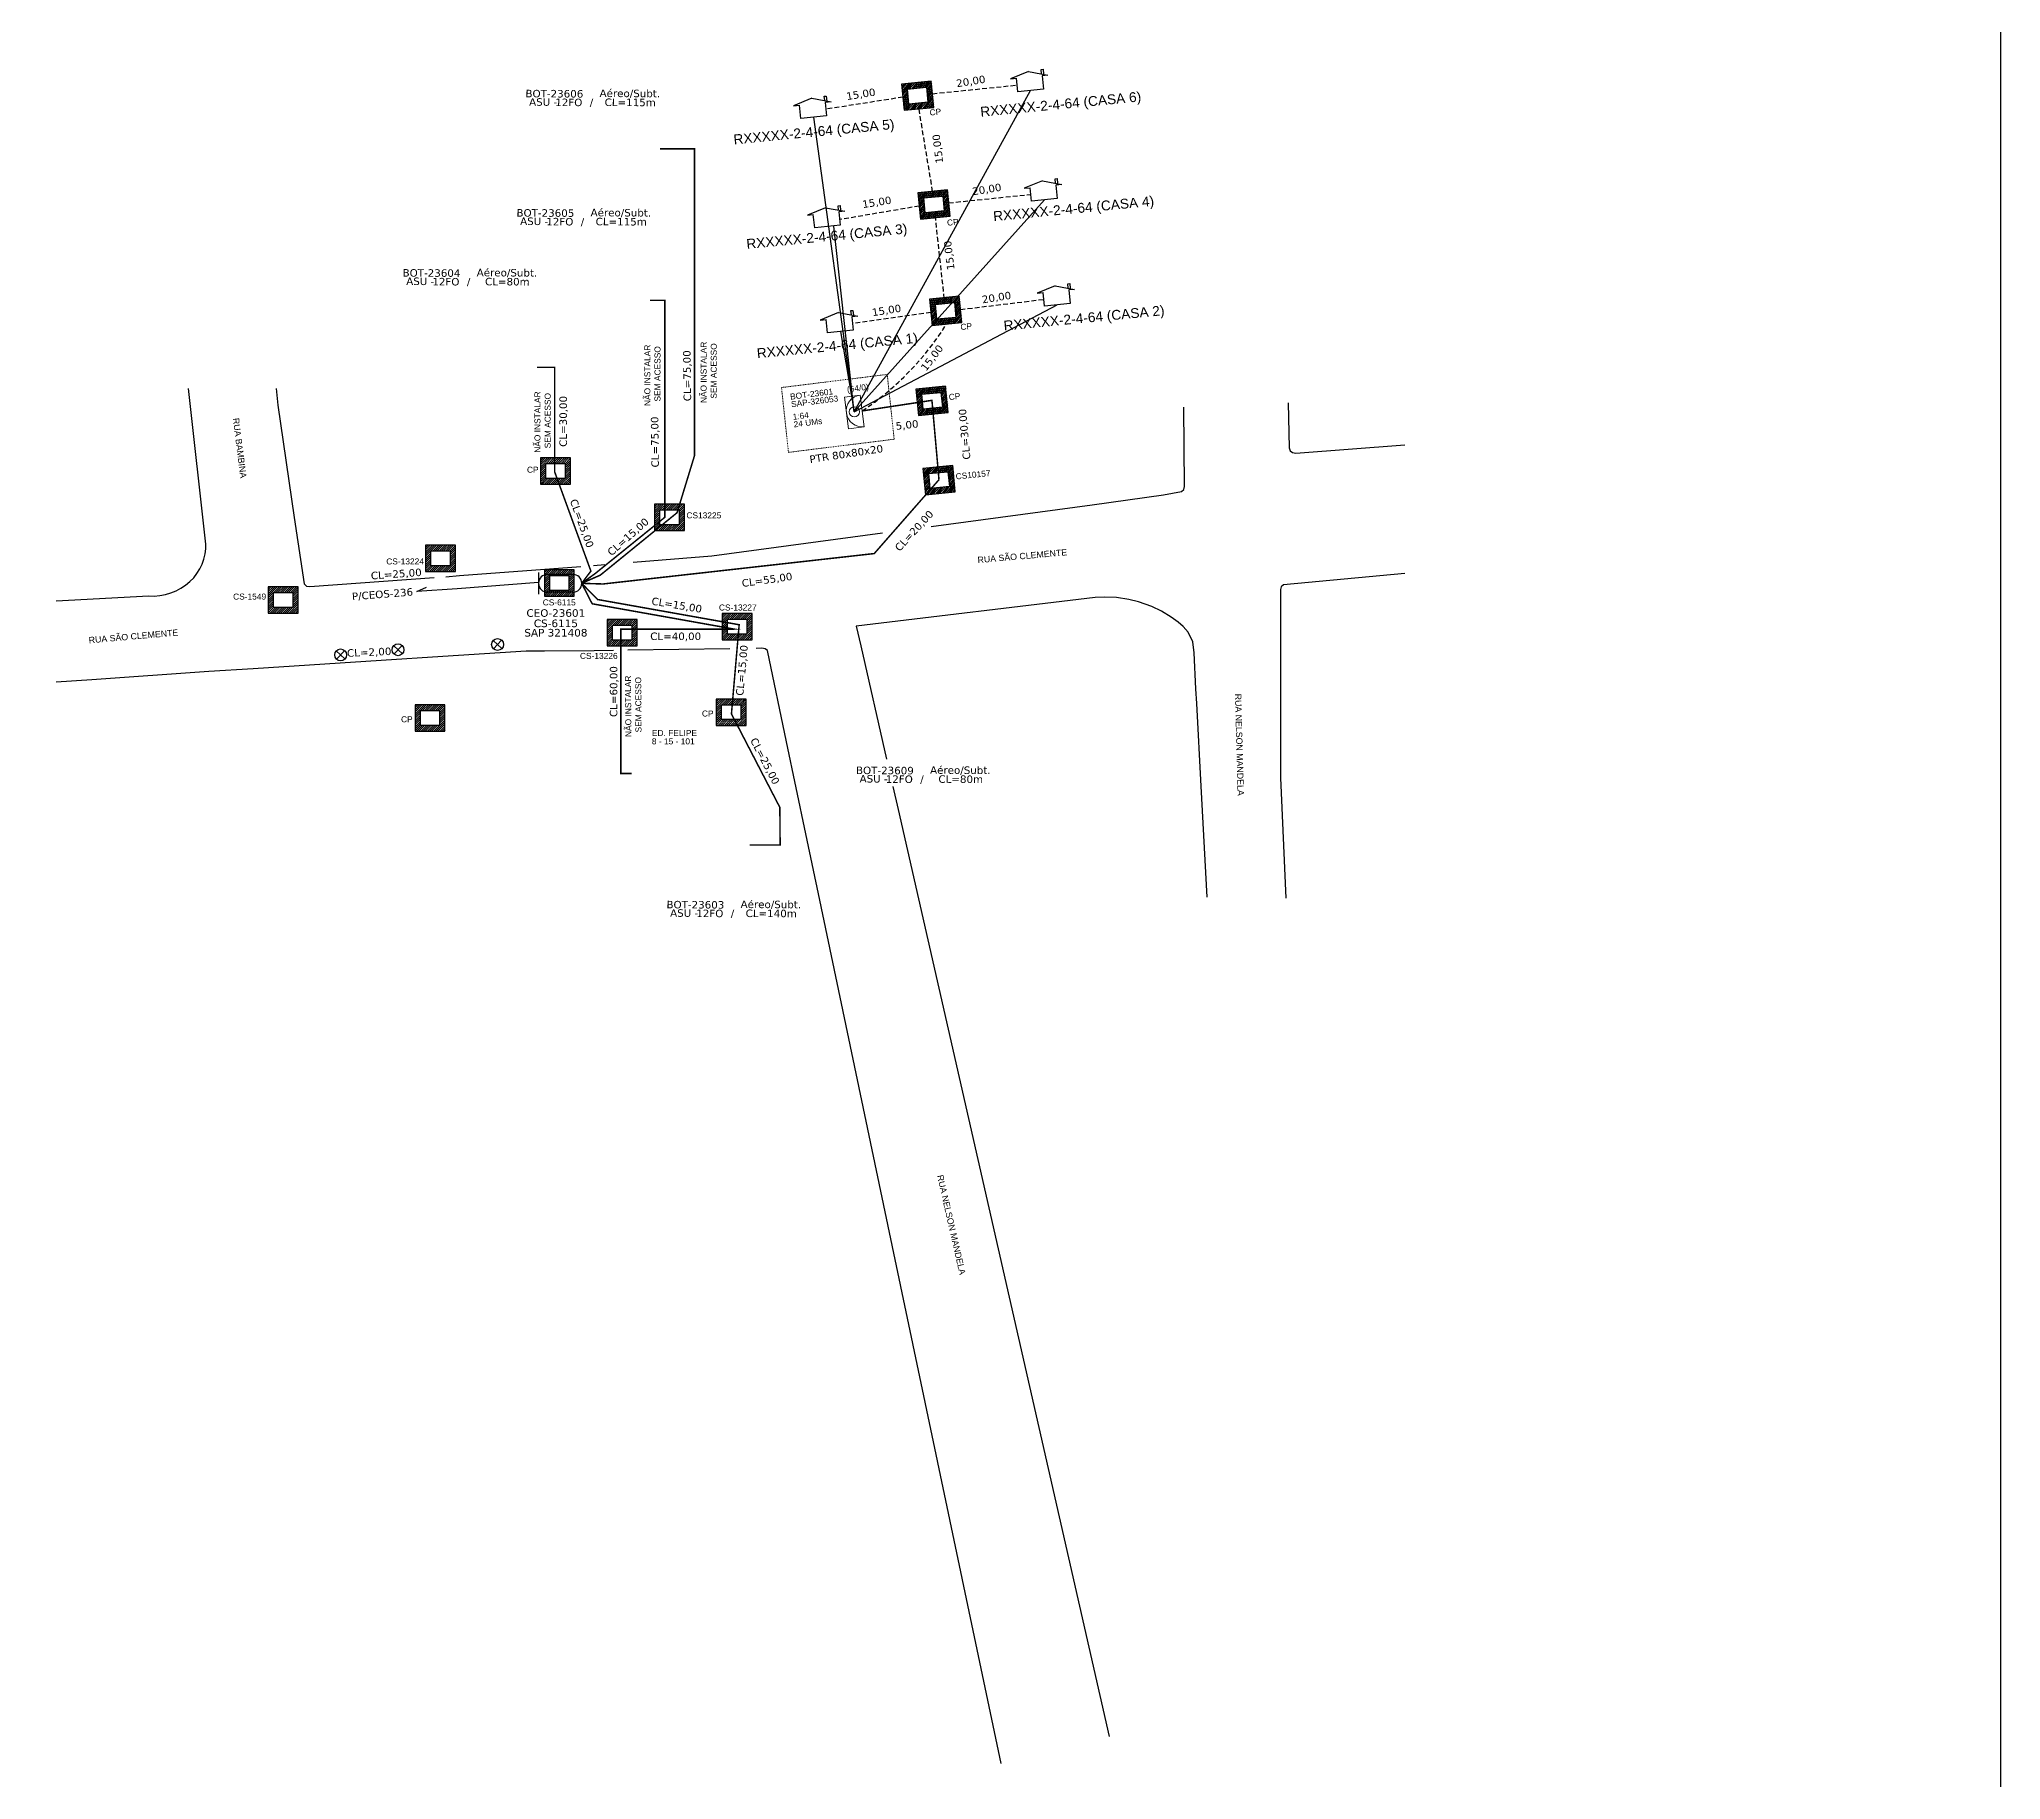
# Paper-space layout 'CDOI-23601' of a CAD drawing. Header units: metres, sheet in millimetres. Extents: x 1651 to 2489, y 1140 to 1734.
# Drawn here: x 2227.6 to 2489.4, y 1339.7 to 1572 of the extents above; entities that cross this region are included whole.
import ezdxf
from ezdxf.enums import TextEntityAlignment as Align

# ---------------------------------------------------------------- set-up
doc = ezdxf.new("R2010")
doc.units = ezdxf.units.M
doc.header["$LTSCALE"] = 0.5
doc.linetypes.add('DASHED', pattern=[19.05, 12.7, -6.35])
doc.linetypes.add('HIDDEN', pattern=[0.375, 0.25, -0.125])
for name, color, linetype in [('10.1-Caixas Subterrâneas', 5, 'Continuous'), ('20.4-CEOS', 1, 'Continuous'), ('20.5-CEO', 1, 'Continuous'), ('CAP a instalar', 1, 'Continuous'), ('celulas gpon', 7, 'Continuous'), ('cerco área', 2, 'Continuous'), ('DROP DE CLIENTE', 140, 'Continuous'), ('label_cabos', 7, 'Continuous'), ('locais', 7, 'Continuous'), ('locais legendas', 7, 'Continuous'), ('QUADRA', 7, 'Continuous'), ('Segmento de Logradouro Texto', 238, 'Continuous'), ('surveys', 7, 'Continuous'), ('surveys legendas', 7, 'Continuous')]:
    doc.layers.add(name, color=color, linetype=linetype)
for name, color, linetype, lineweight in [("20.0-LEGENDA DOS CDO'S", 1, 'Continuous', 0), ('20.1-CDO_INTERIOR', 1, 'Continuous', 0), ('Segmento Logradouro Texto', 238, 'Continuous', 0)]:
    doc.layers.add(name, color=color, linetype=linetype, lineweight=lineweight)
doc.styles.add('ARIAL', font='arial.ttf')
doc.styles.add('DIGICADE', font='arial.ttf')
doc.styles.add('siredit', font='verdana.ttf')
doc.styles.get("Standard").update_dxf_attribs({"font": 'arial.ttf'})

# ---------------------------------------------------------------- blocks, each defined once
blk = doc.blocks.new('*X1')
at = {"color": 0, "linetype": 'Continuous'}
for p, q in [((-1.25, 0.34099), (-0.49099, 1.1)), ((-1.25, 0.517767), (-0.667767, 1.1)), ((-1.25, 0.694544), (-0.844544, 1.1)), ((-1.25, 0.87132), (-1.02132, 1.1)), ((-1.25, 1.048097), (-1.198097, 1.1)), ((-1.25, 0.164214), (-0.8035, 0.610714)), ((-1.25, -0.012563), (-0.8035, 0.433937)), ((-1.25, -0.18934), (-0.8035, 0.25716)), ((-1.25, -0.366117), (-0.8035, 0.080383)), ((-0.789214, 0.625), (-0.314214, 1.1)), ((-0.612437, 0.625), (-0.137437, 1.1)), ((-0.43566, 0.625), (0.03934, 1.1)), ((-0.258883, 0.625), (0.216117, 1.1)), ((-0.082107, 0.625), (0.392893, 1.1)), ((0.09467, 0.625), (0.56967, 1.1)), ((0.271447, 0.625), (0.746447, 1.1)), ((0.448223, 0.625), (0.923223, 1.1)), ((0.625, 0.625), (1.1, 1.1)), ((0.801777, 0.625), (1.25, 1.073223)), ((0.8035, 0.449947), (1.25, 0.896447)), ((0.8035, 0.27317), (1.25, 0.71967)), ((0.8035, 0.096393), (1.25, 0.542893)), ((0.8035, -0.080383), (1.25, 0.366117)), ((0.8035, -0.25716), (1.25, 0.18934)), ((0.8035, -0.433937), (1.25, 0.012563)), ((-1.25, -0.542893), (-0.8035, -0.096393)), ((-1.25, -0.71967), (-0.8035, -0.27317)), ((-1.25, -0.896447), (-0.8035, -0.449947)), ((-1.25, -1.073223), (-0.801777, -0.625)), ((-1.1, -1.1), (-0.625, -0.625)), ((-0.923223, -1.1), (-0.448223, -0.625)), ((-0.746447, -1.1), (-0.271447, -0.625)), ((-0.56967, -1.1), (-0.09467, -0.625)), ((-0.392893, -1.1), (0.082107, -0.625)), ((-0.216117, -1.1), (0.258883, -0.625)), ((-0.03934, -1.1), (0.43566, -0.625)), ((0.137437, -1.1), (0.612437, -0.625)), ((0.314214, -1.1), (0.789214, -0.625)), ((0.49099, -1.1), (1.25, -0.34099)), ((0.667767, -1.1), (1.25, -0.517767)), ((0.8035, -0.610714), (1.25, -0.164214)), ((0.844544, -1.1), (1.25, -0.694544)), ((1.02132, -1.1), (1.25, -0.87132)), ((1.198097, -1.1), (1.25, -1.048097))]:
    blk.add_line(p, q, dxfattribs=at)
blk = doc.blocks.new('MANHOLE_MQ')
at = {"color": 0, "linetype": 'Continuous'}
for p, q in [((0.00000623, 0.00000569), (-0.00000627, 0.00000569)), ((-0.00000627, 0.00000569), (-0.00000627, -0.00000531)), ((-0.00000404, 0.00000331), (0.00000399, 0.00000331)), ((-0.00000404, -0.00000294), (-0.00000404, 0.00000331)), ((0.00000399, 0.00000331), (0.00000399, -0.00000294)), ((0.00000623, -0.00000531), (0.00000623, 0.00000569)), ((-0.00000627, -0.00000531), (0.00000623, -0.00000531)), ((0.00000399, -0.00000294), (-0.00000404, -0.00000294)), ((0.00000399, -0.00000294), (0.00000399, -0.00000294))]:
    blk.add_line(p, q, dxfattribs=at)
at = {"color": 0, "linetype": 'Continuous', "xscale": 5e-06, "yscale": 5e-06, "zscale": 1e-05}
blk.add_blockref('*X1', (-0.00000002, 0.00000019), dxfattribs=at)
blk = doc.blocks.new('POLE_POLE')
at = {"color": 1}
for p, q in [((-0.0000031, 0.0000069), (0.0000027, 0.0000015)), ((0.0000025, 0.0000071), (-0.0000029, 0.0000013))]:
    blk.add_line(p, q, dxfattribs=at)
blk.add_circle((-0.0000002, 0.0000042), 0.00000396, dxfattribs=at)
blk = doc.blocks.new('LEGENDA DOS CABOS')
at = {"layer": 'label_cabos', "color": 0, "style": 'siredit'}
for tag, p in [('TIPO_CABO', (2.74, 0.52)), ('ID', (4.24, 1.63)), ('CABO', (6.16, 0.47)), ('/', (9.19, 0.47)), ('METROS', (14.36, 0.47)), ('XX', (14.31, 1.67))]:
    blk.add_attdef(tag, text='', height=1, rotation=359.69, dxfattribs=at).set_placement(p, align=Align.MIDDLE_CENTER)
blk = doc.blocks.new('SURVEY_SURVEY')
for p, q in [((0.0000171, 0.0000132), (0.0000184, 0.0000132)), ((0.0000171, 0.0000103), (0.0000171, 0.0000132)), ((0.0000184, 0.0000132), (0.0000184, 0.0000099)), ((0.0000086, 0.0000127), (-0.000004, 0.000009)), ((-0.000004, 0.000009), (0, 0.000009)), ((0, 0), (0, 0.000009)), ((0.0000086, 0.0000127), (0.0000212, 0.000009)), ((0.0000212, 0.000009), (0.0000172, 0.000009)), ((0.0000172, 0.000009), (0.0000172, 0)), ((0.0000172, 0), (0, 0))]:
    blk.add_line(p, q)

psp = doc.layouts.new('CDOI-23601')

# ---------------------------------------------------------------- linework, layer by layer
for points in [[(1650.84, 1140.34), (2489.4, 1140.34), (2489.4, 1734.34), (1650.84, 1734.34), (1650.84, 1140.34)], [(2229.85, 1497.04), (2242.21, 1497.7), (2242.96, 1497.69), (2243.71, 1497.76), (2244.46, 1497.91), (2245.17, 1498.12), (2245.87, 1498.4), (2246.52, 1498.75), (2247.14, 1499.16), (2247.71, 1499.63), (2248.22, 1500.14), (2248.66, 1500.71), (2249.05, 1501.31), (2249.36, 1501.95), (2249.59, 1502.62), (2249.76, 1503.31), (2249.84, 1504), (2249.85, 1504.61), (2247.54, 1525.41)]]:
    psp.add_lwpolyline(points)
at = {"color": 4, "linetype": 'DASHED', "ltscale": 0.1}
for points in [[(2346.83, 1564.74), (2358.11, 1565.89)], [(2342.86, 1564.27), (2332.59, 1562.67)], [(2346.84, 1551.7), (2346.84, 1551.7), (2345.02, 1562.72), (2345.02, 1562.72)], [(2349.01, 1550.17), (2359.96, 1551.3)], [(2345.04, 1549.74), (2334.46, 1547.93)], [(2348.4, 1537.41), (2347.22, 1548.21)], [(2350.57, 1535.94), (2361.67, 1537.29)], [(2346.59, 1535.55), (2336.15, 1534.06)]]:
    psp.add_lwpolyline(points, dxfattribs=at)
psp.add_arc((2315.47, 1555.03), 39.34, 303.9542, 327.798, dxfattribs=at)
at = {"layer": '20.1-CDO_INTERIOR', "color": 1, "lineweight": 18}
psp.add_lwpolyline([(2335.61, 1520.02), (2335.06, 1524.24), (2337.17, 1524.51), (2337.71, 1520.29)], close=True, dxfattribs=at)
psp.add_circle((2336.39, 1522.27), 0.68, dxfattribs=at)
psp.add_arc((2337.44, 1522.4), 2.13, 97.319, 277.319, dxfattribs=at)
at = {"layer": '20.5-CEO', "color": 5}
for p, q in [((2295.45, 1500.59), (2298.81, 1500.59)), ((2298.81, 1498.19), (2295.45, 1498.19))]:
    psp.add_line(p, q, dxfattribs=at)
psp.add_lwpolyline([(2294.25, 1500.83), (2294.25, 1497.95)], dxfattribs=at)
for centre, start, end in [((2295.45, 1499.39), 90, 270), ((2298.81, 1499.39), 270, 90)]:
    psp.add_arc(centre, 1.2, start, end, dxfattribs=at)
at = {"layer": 'CAP a instalar', "color": 0, "ltscale": 5}
for p, q in [((2283.38, 1498.65), (2277.98, 1498.29)), ((2294.25, 1499.49), (2283.38, 1498.65))]:
    psp.add_line(p, q, dxfattribs=at)
at = {"layer": 'CAP a instalar', "color": 8, "ltscale": 5, "const_width": 0.2}
for points in [[(2300, 1499.39), (2302.49, 1500.48), (2312.73, 1508.81), (2315.06, 1516.43), (2315.06, 1557.37), (2310.45, 1557.37)], [(2300, 1499.39), (2301.8, 1500.69), (2311.09, 1508.19), (2311.09, 1537.17), (2309.13, 1537.17)], [(2294.05, 1528.21), (2296.39, 1528.21), (2296.39, 1514.28), (2301.23, 1501.02), (2301.23, 1501.02), (2300, 1499.39)], [(2300, 1499.39), (2302.12, 1497.23), (2321.02, 1493.86), (2319.99, 1481.96), (2326.45, 1469.48), (2326.49, 1464.47), (2322.43, 1464.47)], [(2300, 1499.39), (2301.4, 1496.66), (2320.33, 1493.28), (2305.23, 1493.26), (2305.23, 1474.01), (2306.66, 1474.01)]]:
    psp.add_lwpolyline(points, dxfattribs=at)
at = {"layer": 'CAP a instalar', "color": 1, "ltscale": 5, "const_width": 0.2}
for points in [[(2347.69, 1513.22), (2346.75, 1523.81), (2337.44, 1522.4)], [(2300, 1499.39), (2302.85, 1499.3), (2339.05, 1503.36), (2339.05, 1503.36), (2347.69, 1513.22)]]:
    psp.add_lwpolyline(points, dxfattribs=at)
at = {"layer": 'CAP a instalar', "color": 0, "ltscale": 5}
psp.add_lwpolyline([(2277.98, 1498.29), (2279.28, 1498.88)], dxfattribs=at)
at = {"layer": 'CAP a instalar', "ltscale": 5, "const_width": 0.2}
psp.add_lwpolyline([(2280.55, 1491.62), (2280.55, 1491.62)], dxfattribs=at)
at = {"layer": 'cerco área', "color": 0, "linetype": 'HIDDEN', "lineweight": 0}
psp.add_lwpolyline([(2326.67, 1525.52), (2340.78, 1527.27), (2341.71, 1518.62), (2327.6, 1516.87)], close=True, dxfattribs=at)
at = {"layer": 'DROP DE CLIENTE'}
for points in [[(2336.39, 1522.27), (2359.91, 1565.18)], [(2336.39, 1522.27), (2330.97, 1561.59)], [(2336.39, 1522.27), (2361.76, 1550.58)], [(2336.39, 1522.27), (2333.67, 1547.08)], [(2336.39, 1522.27), (2363.47, 1536.57)], [(2334.53, 1532.99), (2336.39, 1522.27)]]:
    psp.add_lwpolyline(points, dxfattribs=at)
at = {"layer": 'QUADRA'}
for points in [[(2229.85, 1497.04), (2242.21, 1497.7), (2242.96, 1497.69), (2243.71, 1497.76), (2244.46, 1497.91), (2245.17, 1498.12), (2245.87, 1498.4), (2246.52, 1498.75), (2247.14, 1499.16), (2247.71, 1499.63), (2248.22, 1500.14), (2248.66, 1500.71), (2249.05, 1501.31), (2249.36, 1501.95), (2249.59, 1502.62), (2249.76, 1503.31), (2249.84, 1504), (2249.85, 1504.61), (2247.54, 1525.41)], [(2259.21, 1525.37), (2259.44, 1523.16), (2261.64, 1508.19)], [(2346.66, 1506.99), (2368.15, 1509.87), (2377.66, 1511.2), (2380.07, 1511.64), (2380.37, 1511.92), (2380.47, 1512.31), (2380.36, 1522.89)], [(2394.28, 1523.5), (2394.43, 1517.46), (2394.57, 1517.09), (2394.89, 1516.83), (2395.31, 1516.76), (2409.85, 1517.87)], [(2394.28, 1523.5), (2394.43, 1517.46), (2394.57, 1517.09), (2394.89, 1516.83), (2395.31, 1516.76), (2409.85, 1517.87)], [(2261.64, 1508.19), (2262.96, 1499.3), (2263.26, 1499.03), (2263.71, 1498.95), (2280.31, 1500.15)], [(2306.86, 1502.21), (2317.36, 1503.06), (2340.14, 1506.12)], [(2281.88, 1500.27), (2283.68, 1500.42), (2299.88, 1501.64)], [(2301.59, 1501.78), (2303.11, 1501.91)], [(2409.85, 1500.69), (2393.67, 1499.2), (2393.37, 1498.93), (2393.26, 1498.55), (2393.27, 1473.44), (2393.27, 1473.44), (2393.96, 1457.37)], [(2409.85, 1500.69), (2393.67, 1499.2), (2393.37, 1498.93), (2393.26, 1498.55), (2393.27, 1473.44), (2393.27, 1473.44), (2393.96, 1457.37)], [(2383.5, 1457.48), (2382.69, 1472.32), (2382.09, 1483.35), (2381.99, 1485.32), (2381.73, 1490.12), (2381.55, 1491.58), (2380.93, 1492.88), (2380.26, 1493.64), (2379.59, 1494.21), (2378.68, 1494.88), (2377.4, 1495.66), (2376.1, 1496.29), (2374.32, 1496.93), (2373.03, 1497.24), (2371.4, 1497.49), (2369.79, 1497.56), (2368.54, 1497.51), (2336.64, 1493.66), (2336.64, 1493.66), (2337.24, 1491.04)], [(2289.14, 1490.11), (2281.47, 1489.62)], [(2295.02, 1490.35), (2292.58, 1490.34), (2289.14, 1490.11)], [(2301.67, 1490.39), (2295.02, 1490.35)], [(2304.27, 1490.43), (2301.67, 1490.39)], [(2319.79, 1490.65), (2306.16, 1490.46)], [(2327.35, 1478.25), (2324.8, 1490.4), (2324.48, 1490.65), (2324.06, 1490.72), (2323.29, 1490.7)], [(2337.24, 1491.04), (2340.69, 1475.91)], [(2256.15, 1487.98), (2250.26, 1487.6), (2234.64, 1486.52), (2229.85, 1486.19)], [(2281.47, 1489.62), (2273.22, 1489.1), (2256.15, 1487.98)], [(2329.94, 1465.93), (2327.35, 1478.25)], [(2341.52, 1472.27), (2342.22, 1469.18)], [(2342.22, 1469.18), (2370.42, 1345.46)], [(2331.79, 1457.08), (2329.94, 1465.93)], [(2341.68, 1409.97), (2331.79, 1457.08)], [(2351.72, 1362.14), (2341.68, 1409.97)], [(2355.97, 1341.88), (2351.72, 1362.14)]]:
    psp.add_lwpolyline(points, dxfattribs=at)

# ---------------------------------------------------------------- block references
at = {"layer": '10.1-Caixas Subterrâneas', "color": 30, "xscale": 319787.5543111582, "yscale": 319787.5543111582, "zscale": 319787.5543111582}
for p, rotation in [((2344.83, 1564.53), 185.6673910558519), ((2347.01, 1550.01), 185.6673910558519), ((2348.57, 1535.81), 185.6673910558519), ((2346.75, 1523.81), 185.6673910558519), ((2296.49, 1514.42), 180.0000000000628), ((2347.69, 1513.22), 185.6673910558519), ((2311.71, 1508.26), 180.0000000000628), ((2281.14, 1502.8), 180.0000000000628), ((2297.01, 1499.48), 180.0000000000628), ((2260.16, 1497.24), 180.000000000063), ((2320.74, 1493.67), 180.0000000000627), ((2305.4, 1492.86), 180.0000000000627), ((2279.75, 1481.46), 180.0000000000627), ((2319.95, 1482.25), 180.0000000000625)]:
    psp.add_blockref('MANHOLE_MQ', p, dxfattribs=dict(at, rotation=rotation))
at = {"layer": 'label_cabos', "color": 0, "lineweight": 0}
for p, values in [((2292.12, 1563.11), {'ID': 'BOT-23606', 'CABO': '12FO', 'METROS': 'CL=115m', 'XX': 'Aéreo/Subt.', '/': '/', 'TIPO_CABO': 'ASU -'}), ((2290.92, 1547.19), {'ID': 'BOT-23605', 'CABO': '12FO', 'METROS': 'CL=115m', 'XX': 'Aéreo/Subt.', '/': '/', 'TIPO_CABO': 'ASU -'}), ((2275.72, 1539.18), {'ID': 'BOT-23604', 'CABO': '12FO', 'METROS': 'CL=80m', 'XX': 'Aéreo/Subt.', '/': '/', 'TIPO_CABO': 'ASU -'}), ((2336.23, 1472.78), {'ID': 'BOT-23609', 'CABO': '12FO', 'METROS': 'CL=80m', 'XX': 'Aéreo/Subt.', '/': '/', 'TIPO_CABO': 'ASU -'}), ((2310.94, 1454.86), {'ID': 'BOT-23603', 'CABO': '12FO', 'METROS': 'CL=140m', 'XX': 'Aéreo/Subt.', '/': '/', 'TIPO_CABO': 'ASU -'})]:
    psp.add_blockref('LEGENDA DOS CABOS', p, dxfattribs=at).add_auto_attribs(values)
at = {"layer": 'locais', "color": 10, "xscale": 200000, "yscale": 200000, "zscale": 200000}
for p in [(2267.87, 1488.99), (2275.53, 1489.68), (2288.82, 1490.38)]:
    psp.add_blockref('POLE_POLE', p, dxfattribs=at)
at = {"layer": 'surveys', "color": 255, "xscale": 200000, "yscale": 200000, "zscale": 200000, "rotation": 5.838977075025471}
for p in [(2358.2, 1565), (2329.25, 1561.42), (2360.05, 1550.4), (2331.1, 1546.82), (2361.76, 1536.4), (2332.81, 1532.82)]:
    psp.add_blockref('SURVEY_SURVEY', p, dxfattribs=at)

# ---------------------------------------------------------------- texts
at = {"layer": '10.1-Caixas Subterrâneas', "color": 30, "style": 'ARIAL'}
for s, p in [('CP', (2346.47, 1561.82)), ('CP', (2348.8, 1547.11)), ('CP', (2350.59, 1533.19)), ('CP', (2349.03, 1523.84)), ('CS10157', (2349.96, 1513.25))]:
    psp.add_text(s, height=0.8, rotation=5.6674, dxfattribs=at).set_placement(p)
for s, p in [('CP', (2292.7, 1514.15)), ('CS13225', (2313.98, 1508.06)), ('CS-13224', (2273.92, 1501.91)), ('CS-1549', (2253.48, 1497.22)), ('CS-6115', (2294.8, 1496.44)), ('CS-13227', (2318.32, 1495.76)), ('CS-13226', (2299.77, 1489.3)), ('CP', (2316.05, 1481.61)), ('CP', (2275.89, 1480.84))]:
    psp.add_text(s, height=0.8, dxfattribs=at).set_placement(p)
at = {"layer": "20.0-LEGENDA DOS CDO'S", "color": 1, "lineweight": 0, "style": 'ARIAL'}
for s, p in [('BOT-23601', (2327.87, 1523.89)), ('SAP-326053', (2328, 1522.88)), ('1:64', (2328.21, 1521.2)), ('24 UMs', (2328.34, 1520.19))]:
    psp.add_text(s, height=0.8, rotation=7.2639, dxfattribs=at).set_placement(p)
psp.add_text('         (64/0)', height=0.8, rotation=7.2639, dxfattribs=at).set_placement((2335.52, 1524.87), align=Align.CENTER)
at = {"layer": '20.4-CEOS', "color": 7, "lineweight": 0, "style": 'siredit'}
psp.add_text('CEO-23601', height=1.01, dxfattribs=at).set_placement((2296.55, 1495.93), align=Align.TOP_CENTER)
at = {"layer": '20.5-CEO', "color": 7, "lineweight": 0, "style": 'siredit'}
for s, p in [('SAP 321408', (2296.56, 1493.3)), ('CS-6115', (2296.56, 1494.55))]:
    psp.add_text(s, height=1.014, dxfattribs=at).set_placement(p, align=Align.TOP_CENTER)
at = {"layer": 'celulas gpon', "style": 'siredit'}
for s, rotation, p in [('20,00', 9.0644, (2350.08, 1565.6)), ('15,00', 9.0644, (2335.4, 1563.88)), ('15,00', 97.082, (2348.26, 1555.49)), ('20,00', 9.0644, (2352.21, 1551.18)), ('15,00', 9.0644, (2337.53, 1549.46)), ('15,00', 97.082, (2349.78, 1541.27)), ('20,00', 9.0644, (2353.51, 1536.75)), ('15,00', 9.0644, (2338.83, 1535.03)), ('CL=75,00', 90.6828, (2314.61, 1523.7)), ('15,00', 52.9676, (2345.97, 1527.62)), ('CL=30,00', 90, (2298.03, 1517.6)), ('CL=75,00', 90.6828, (2310.31, 1514.86)), ('5,00', 6.3768, (2341.97, 1519.87)), ('CL=30,00', 95.0597, (2351.89, 1515.95)), ('PTR 80x80x20 ', 8.6746, (2330.49, 1515.42)), ('CL=25,00', 289.9188, (2298.41, 1510.42)), ('CL=15,00', 41.3861, (2303.97, 1502.98)), ('CL=20,00', 47.2866, (2342.43, 1503.57)), ('CL=25,00', 4.0799, (2271.9, 1499.9)), ('CL=55,00', 8.1562, (2321.45, 1498.89)), ('P/CEOS-236', 4.4495, (2269.38, 1497.13)), ('CL=15,00', 350.5941, (2309.26, 1496.56)), ('CL=2,00', 2.5449, (2268.7, 1489.57)), ('CL=15,00', 84.7143, (2321.56, 1484.34)), ('CL=60,00', 90, (2304.76, 1481.54)), ('CL=25,00', 297.4291, (2322.46, 1478.45))]:
    psp.add_text(s, height=1, rotation=rotation, dxfattribs=at).set_placement(p)
psp.add_text('CL=40,00', height=1, dxfattribs=at).set_placement((2309.15, 1491.82))
at = {"layer": 'locais legendas', "color": 8}
for s, rotation, p in [('NÃO INSTALAR', 90, (2316.67, 1523.44)), ('NÃO INSTALAR', 90, (2309.17, 1523.05)), ('SEM ACESSO', 90, (2310.52, 1523.65)), ('SEM ACESSO', 90, (2318.03, 1524.04)), ('NÃO INSTALAR', 90, (2294.5, 1516.81)), ('SEM ACESSO', 90, (2295.86, 1517.41)), ('NÃO INSTALAR', 90.3068, (2306.63, 1478.88)), ('SEM ACESSO', 90.3068, (2307.98, 1479.49))]:
    psp.add_text(s, height=0.8, rotation=rotation, dxfattribs=at).set_placement(p)
at = {"layer": 'Segmento de Logradouro Texto', "color": 3, "linetype": 'Continuous', "char_height": 0.8, "width": 16.9494, "attachment_point": 1, "style": 'DIGICADE'}
for s, insert in [('ED. FELIPE', (2309.37, 1479.82)), ('8 - 15 - 101', (2309.37, 1478.7))]:
    psp.add_mtext(s, dxfattribs=dict(at, insert=insert))
at = {"layer": 'Segmento Logradouro Texto', "color": 5, "linetype": 'Continuous', "char_height": 0.84, "attachment_point": 1, "style": 'DIGICADE'}
for s, insert, width, rotation in [('\\o\\l\\fArial|b0|i0|c0|p34;\\T1.0000000000;\\W1.0000000000;RUA BAMBINA', (2254.27, 1521.51), 10.5361, 277.2099), ('\\o\\l\\fArial|b0|i0|c0|p34;\\T1.0000000000;\\W1.0000000000;RUA SÃO CLEMENTE', (2352.8, 1502.92), 12.6656, 5.0182), ('\\o\\l\\fArial|b0|i0|c0|p34;\\T1.0000000000;\\W1.0000000000;RUA SÃO CLEMENTE', (2234.17, 1492.21), 12.7092, 5.0179), ('\\fArial|b0|i0|c0|p34;\\W1.0000000000;\\T1.0000000000;\\o\\lRUA NELSON MANDELA', (2388.03, 1484.67), 13.8657, 271.5204), ('\\fArial|b0|i0|c0|p34;\\W1.0000000000;\\T1.0000000000;\\o\\lRUA NELSON MANDELA', (2348.24, 1420.51), 13.8657, 282.8338)]:
    psp.add_mtext(s, dxfattribs=dict(at, insert=insert, width=width, rotation=rotation))
at = {"layer": 'surveys legendas', "color": 0, "style": 'DIGICADE'}
for s, p in [('RXXXXX-2-4-64 (CASA 6) ', (2353.27, 1561.66)), ('RXXXXX-2-4-64 (CASA 5) ', (2320.33, 1557.97)), ('RXXXXX-2-4-64 (CASA 4) ', (2354.99, 1547.72)), ('RXXXXX-2-4-64 (CASA 3) ', (2322.05, 1544.02)), ('RXXXXX-2-4-64 (CASA 2) ', (2356.38, 1533.12)), ('RXXXXX-2-4-64 (CASA 1) ', (2323.44, 1529.43))]:
    psp.add_text(s, height=1.3099, rotation=5.5119, dxfattribs=at).set_placement(p)

doc.saveas('drawing.dxf')
